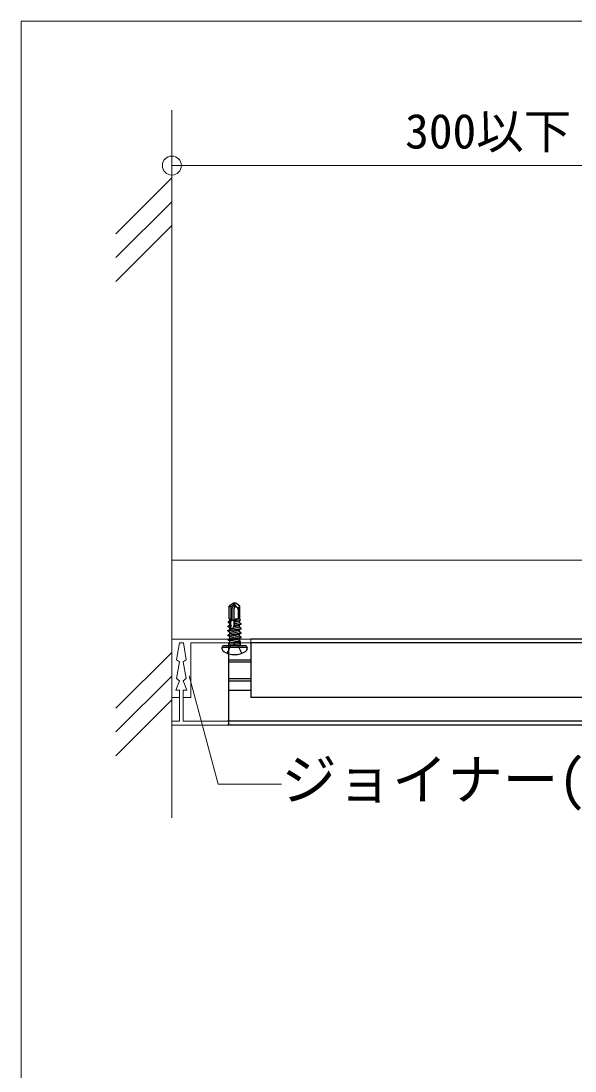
# Model space of a CAD drawing. Units: millimetres, scale not verified. Extents: x -5334 to 1950, y -1347 to 20312.
# Drawn here: x 775 to 950.1, y -821.8 to -489.8 of the extents above; entities that cross this region are included whole.
import ezdxf
from ezdxf.enums import TextEntityAlignment as Align

# ---------------------------------------------------------------- set-up
doc = ezdxf.new("R2010")
doc.units = ezdxf.units.MM
doc.header["$LTSCALE"] = 10
doc.header["$PDMODE"] = 32
doc.header["$PDSIZE"] = 6
for name, color, linetype, lineweight in [('4-1_吊り材', 7, 'Continuous', 18), ('4-3_野縁', 2, 'Continuous', 25), ('4-5_寸法', 4, 'Continuous', 9), ('4-6_文字', 7, 'Continuous', 18), ('4-9_躯体他', 4, 'Continuous', 9), ('4-B_補強金具・金具・その他', 3, 'Continuous', 18), ('4-C_ビス・アンカーボルト・強調図形', 2, 'Continuous', 25), ('F-3_野縁', 3, 'Continuous', 18)]:
    doc.layers.add(name, color=color, linetype=linetype, lineweight=lineweight)
doc.styles.add('ＭＳ ゴシック', font='')
doc.styles.get('ＭＳ ゴシック').set_extended_font_data('MS Gothic')

msp = doc.modelspace()

# ---------------------------------------------------------------- linework, layer by layer
at = {"layer": '4-1_吊り材'}
for p, q in [((822.68, -660.26), (822.68, -685.26)), ((1102.68, -660.26), (822.68, -660.26)), ((1102.68, -685.26), (822.68, -685.26))]:
    msp.add_line(p, q, dxfattribs=at)
at = {"layer": '4-3_野縁'}
for p, q in [((840.68, -712.46), (840.68, -686.46)), ((1102.68, -685.26), (847.68, -685.26)), ((847.68, -686.46), (847.68, -703.76)), ((1102.68, -686.46), (847.68, -686.46)), ((840.68, -691.77), (847.68, -691.77)), ((840.68, -692.46), (847.68, -692.46)), ((840.68, -697.72), (847.68, -697.72)), ((840.68, -698.46), (847.68, -698.46)), ((840.68, -701.46), (847.68, -701.46)), ((1102.68, -703.76), (847.68, -703.76)), ((1102.68, -711.26), (840.18, -711.26)), ((1102.68, -712.46), (840.18, -712.46))]:
    msp.add_line(p, q, dxfattribs=at)
at = {"layer": '4-5_寸法'}
for p, q in [((822.68, -535.53), (822.68, -552.41)), ((1022.68, -535.53), (822.68, -535.53))]:
    msp.add_line(p, q, dxfattribs=at)
at = {"layer": '4-5_寸法', "color": 7}
msp.add_point((822.68, -535.53), dxfattribs=at)
at = {"layer": '4-6_文字'}
for q in [(828.11, -696.84), (857.3, -731.15)]:
    msp.add_line((837.3, -731.15), q, dxfattribs=at)
at = {"layer": '4-9_躯体他'}
for p, q in [((822.68, -518.03), (822.68, -741.8)), ((805, -557.14), (822.68, -539.46)), ((805, -564.64), (822.68, -546.96)), ((805, -572.14), (822.68, -554.46)), ((805, -707.14), (822.68, -689.46)), ((805, -714.64), (822.68, -696.96)), ((805, -722.14), (822.68, -704.46))]:
    msp.add_line(p, q, dxfattribs=at)
at = {"layer": '4-B_補強金具・金具・その他'}
for p, q in [((822.68, -685.26), (822.68, -703.76)), ((825.05, -686.46), (824.19, -691.77)), ((826.31, -686.46), (825.05, -686.46)), ((826.31, -686.46), (827.16, -691.77)), ((828.68, -686.46), (828.68, -703.76)), ((828.68, -686.46), (847.68, -686.46)), ((824.13, -697.72), (825.08, -692.46)), ((824.19, -691.77), (825.08, -692.46)), ((827.16, -691.77), (826.28, -692.46)), ((827.22, -697.72), (826.28, -692.46)), ((823.93, -701.46), (825.08, -698.46)), ((824.13, -697.72), (825.08, -698.46)), ((827.22, -697.72), (826.28, -698.46)), ((827.43, -701.46), (826.28, -698.46)), ((825.08, -703.76), (822.68, -703.76)), ((825.08, -701.46), (823.93, -701.46)), ((825.08, -703.76), (825.08, -701.46)), ((825.08, -703.76), (825.08, -711.26)), ((827.43, -701.46), (826.28, -701.46)), ((826.28, -701.46), (826.28, -703.76)), ((826.28, -703.76), (828.68, -703.76)), ((826.28, -703.76), (826.28, -711.26)), ((822.68, -711.26), (822.68, -712.46)), ((825.08, -711.26), (822.68, -711.26)), ((840.68, -712.46), (822.68, -712.46)), ((840.68, -711.26), (826.28, -711.26)), ((840.68, -711.26), (840.68, -712.46))]:
    msp.add_line(p, q, dxfattribs=at)
msp.add_lwpolyline([(822.68, -685.26), (847.68, -685.26), (847.68, -686.46)], dxfattribs=at)
at = {"layer": '4-C_ビス・アンカーボルト・強調図形'}
for p, q in [((842.15, -673.95), (840.81, -674.89)), ((842.51, -673.87), (842.15, -673.95)), ((842.15, -673.95), (842.42, -674.37)), ((842.42, -674.37), (842.51, -673.87)), ((842.61, -674.31), (842.51, -673.87)), ((840.81, -678.87), (840.81, -674.89)), ((841.31, -675.15), (840.81, -674.89)), ((842.42, -674.37), (841.31, -675.15)), ((841.31, -675.15), (841.31, -679.37)), ((841.61, -675.78), (842.42, -674.37)), ((841.61, -675.78), (841.61, -679.37)), ((842.46, -675.28), (842.31, -675.54)), ((842.31, -675.54), (842.31, -680.8)), ((843.22, -675.17), (843.15, -675.12)), ((843.61, -675.93), (843.61, -678.87)), ((843.96, -675.12), (844.21, -674.89)), ((844.21, -678.87), (844.21, -674.89)), ((840.52, -679.92), (840.59, -679.66)), ((840.52, -679.92), (841.35, -679.79)), ((840.52, -679.92), (841.01, -680.21)), ((840.59, -679.66), (841.01, -679.41)), ((840.59, -679.66), (841.33, -679.48)), ((840.81, -678.87), (841.1, -678.87)), ((841.01, -679.41), (841.01, -678.87)), ((841.12, -679.39), (841.01, -679.41)), ((841.01, -680.21), (841.17, -680.17)), ((841.01, -680.82), (841.01, -680.21)), ((841.1, -678.87), (841.12, -679.39)), ((842.7, -679.37), (841.12, -679.37)), ((841.33, -679.48), (841.12, -679.39)), ((841.17, -680.17), (841.35, -679.79)), ((841.17, -680.17), (841.2, -680.78)), ((841.33, -679.48), (841.35, -679.79)), ((842.83, -678.87), (842.08, -681.67)), ((844.01, -680.12), (842.39, -680.5)), ((842.51, -680.82), (842.39, -680.5)), ((842.49, -680.92), (844.61, -680.57)), ((842.57, -679.84), (844.01, -679.5)), ((842.57, -679.84), (842.86, -679.55)), ((843.32, -678.87), (842.8, -678.99)), ((842.98, -679.1), (842.8, -678.99)), ((842.83, -678.87), (844.21, -678.87)), ((842.98, -679.1), (842.86, -679.55)), ((842.86, -679.55), (844.34, -679.31)), ((842.98, -679.1), (843.95, -678.87)), ((844.34, -679.31), (844.01, -679.5)), ((844.01, -680.12), (844.01, -679.5)), ((844.61, -680.57), (844.01, -680.91)), ((844.34, -679.31), (844.21, -678.87)), ((844.61, -680.57), (844.61, -680.47)), ((840.41, -681.17), (841.01, -680.82)), ((840.41, -681.17), (841.41, -681)), ((840.41, -681.27), (841.42, -681.1)), ((840.41, -681.27), (840.41, -681.17)), ((840.41, -681.27), (841.01, -681.62)), ((840.41, -682.68), (844.61, -681.98)), ((840.41, -682.58), (841.01, -682.23)), ((840.41, -682.68), (840.41, -682.58)), ((840.41, -682.68), (841.01, -683.03)), ((840.41, -684.09), (844.61, -683.39)), ((840.41, -683.99), (841.01, -683.64)), ((841.2, -680.78), (841.01, -680.82)), ((844.01, -681.53), (841.01, -682.23)), ((841.01, -681.62), (841.24, -681.56)), ((841.01, -682.23), (841.01, -681.62)), ((841.01, -683.03), (844.01, -682.32)), ((844.01, -682.94), (841.01, -683.64)), ((841.01, -683.64), (841.01, -683.03)), ((841.01, -684.44), (844.01, -683.73)), ((841.41, -681), (841.2, -680.78)), ((841.24, -681.56), (841.42, -681.1)), ((841.24, -681.56), (841.26, -681.81)), ((841.41, -681), (841.42, -681.1)), ((842.17, -681.35), (844.01, -680.91)), ((842.17, -681.35), (842.49, -680.92)), ((842.52, -680.82), (842.49, -680.92)), ((844.01, -681.53), (844.01, -680.91)), ((844.61, -681.98), (844.01, -682.32)), ((844.01, -682.94), (844.01, -682.32)), ((844.61, -683.39), (844.01, -683.73)), ((844.01, -684.35), (844.01, -683.73)), ((844.61, -681.98), (844.61, -681.88)), ((844.61, -683.39), (844.61, -683.29)), ((840.41, -684.09), (840.41, -683.99)), ((840.41, -684.09), (841.01, -684.44)), ((840.41, -687.37), (840.73, -687.06)), ((840.46, -685.37), (841.01, -685.05)), ((840.5, -685.55), (840.46, -685.37)), ((840.5, -685.55), (844.61, -684.8)), ((840.5, -685.55), (840.97, -685.82)), ((840.73, -687.06), (844.3, -687.06)), ((844.06, -685.78), (840.92, -686.52)), ((840.92, -686.52), (840.97, -685.82)), ((840.97, -685.82), (844.01, -685.14)), ((844.01, -684.35), (841.01, -685.05)), ((841.01, -685.05), (841.01, -684.44)), ((842.51, -686.83), (841.37, -687.44)), ((842.51, -686.83), (843.66, -687.44)), ((843.47, -686.57), (844.33, -686.37)), ((843.8, -686.57), (844.11, -686.5)), ((844.61, -684.8), (844.01, -685.14)), ((844.01, -685.16), (844.01, -685.14)), ((844.06, -685.78), (844.01, -685.16)), ((844.33, -686.37), (844.11, -686.5)), ((844.11, -686.57), (844.11, -686.5)), ((844.28, -686.57), (844.3, -687.06)), ((844.61, -687.37), (844.3, -687.06)), ((844.33, -686.37), (844.42, -685.99)), ((844.61, -684.8), (844.61, -684.7)), ((846.51, -687.87), (838.51, -687.87)), ((838.51, -687.87), (838.51, -688.17)), ((846.01, -687.37), (839.01, -687.37)), ((840.21, -689.75), (841.37, -687.44)), ((844.81, -689.75), (843.66, -687.44)), ((846.51, -687.87), (846.51, -688.17))]:
    msp.add_line(p, q, dxfattribs=at)
for points in [[(844.21, -674.89), (842.87, -673.95), (842.51, -673.87)], [(842.51, -680.82), (844.61, -680.47), (844.01, -680.12)], [(840.41, -682.58), (844.61, -681.88), (844.01, -681.53)], [(840.41, -683.99), (844.61, -683.29), (844.01, -682.94)], [(840.46, -685.37), (844.61, -684.7), (844.01, -684.35)], [(844.28, -686.57), (840.74, -686.57), (840.73, -687.06)], [(841, -686.57), (844.42, -685.99), (844.06, -685.78)]]:
    msp.add_lwpolyline(points, dxfattribs=at)
for centre, radius, start, end in [((841.3, -674.6), 1.34, 330, 12.5), ((842.88, -675.52), 0.479, 55, 150), ((843.92, -674.02), 1.34, 192.5, 235), ((843.56, -674.69), 0.594, 235, 312.8457), ((842.69, -675.93), 0.921, 0, 55), ((844.71, -675.93), 1.1, 132.8457, 180), ((841.56, -681.12), 0.75, 246.0793, 313.5446), ((839.01, -687.87), 0.5, 90, 180), ((839.71, -688.17), 1.2, 180, 238.1092), ((842.51, -683.67), 6.5, 238.1092, 301.8908), ((845.31, -688.17), 1.2, 301.8908, 0), ((846.01, -687.87), 0.5, 0, 90)]:
    msp.add_arc(centre, radius, start, end, dxfattribs=at)
at = {"layer": 'F-3_野縁'}
for p, q in [((775, -489.82), (1490, -489.82)), ((775, -1125), (775, -489.82))]:
    msp.add_line(p, q, dxfattribs=at)

# ---------------------------------------------------------------- texts
at = {"layer": '4-5_寸法', "style": 'ＭＳ ゴシック'}
msp.add_text('300以下', height=11, dxfattribs=at).set_placement((896.43, -533.45), align=Align.BOTTOM_LEFT)
at = {"layer": '4-6_文字', "style": 'ＭＳ ゴシック'}
msp.add_text('ジョイナー(端部)', height=12.83, dxfattribs=at).set_placement((857.3, -739.9), align=Align.BOTTOM_LEFT)

doc.saveas('drawing.dxf')
